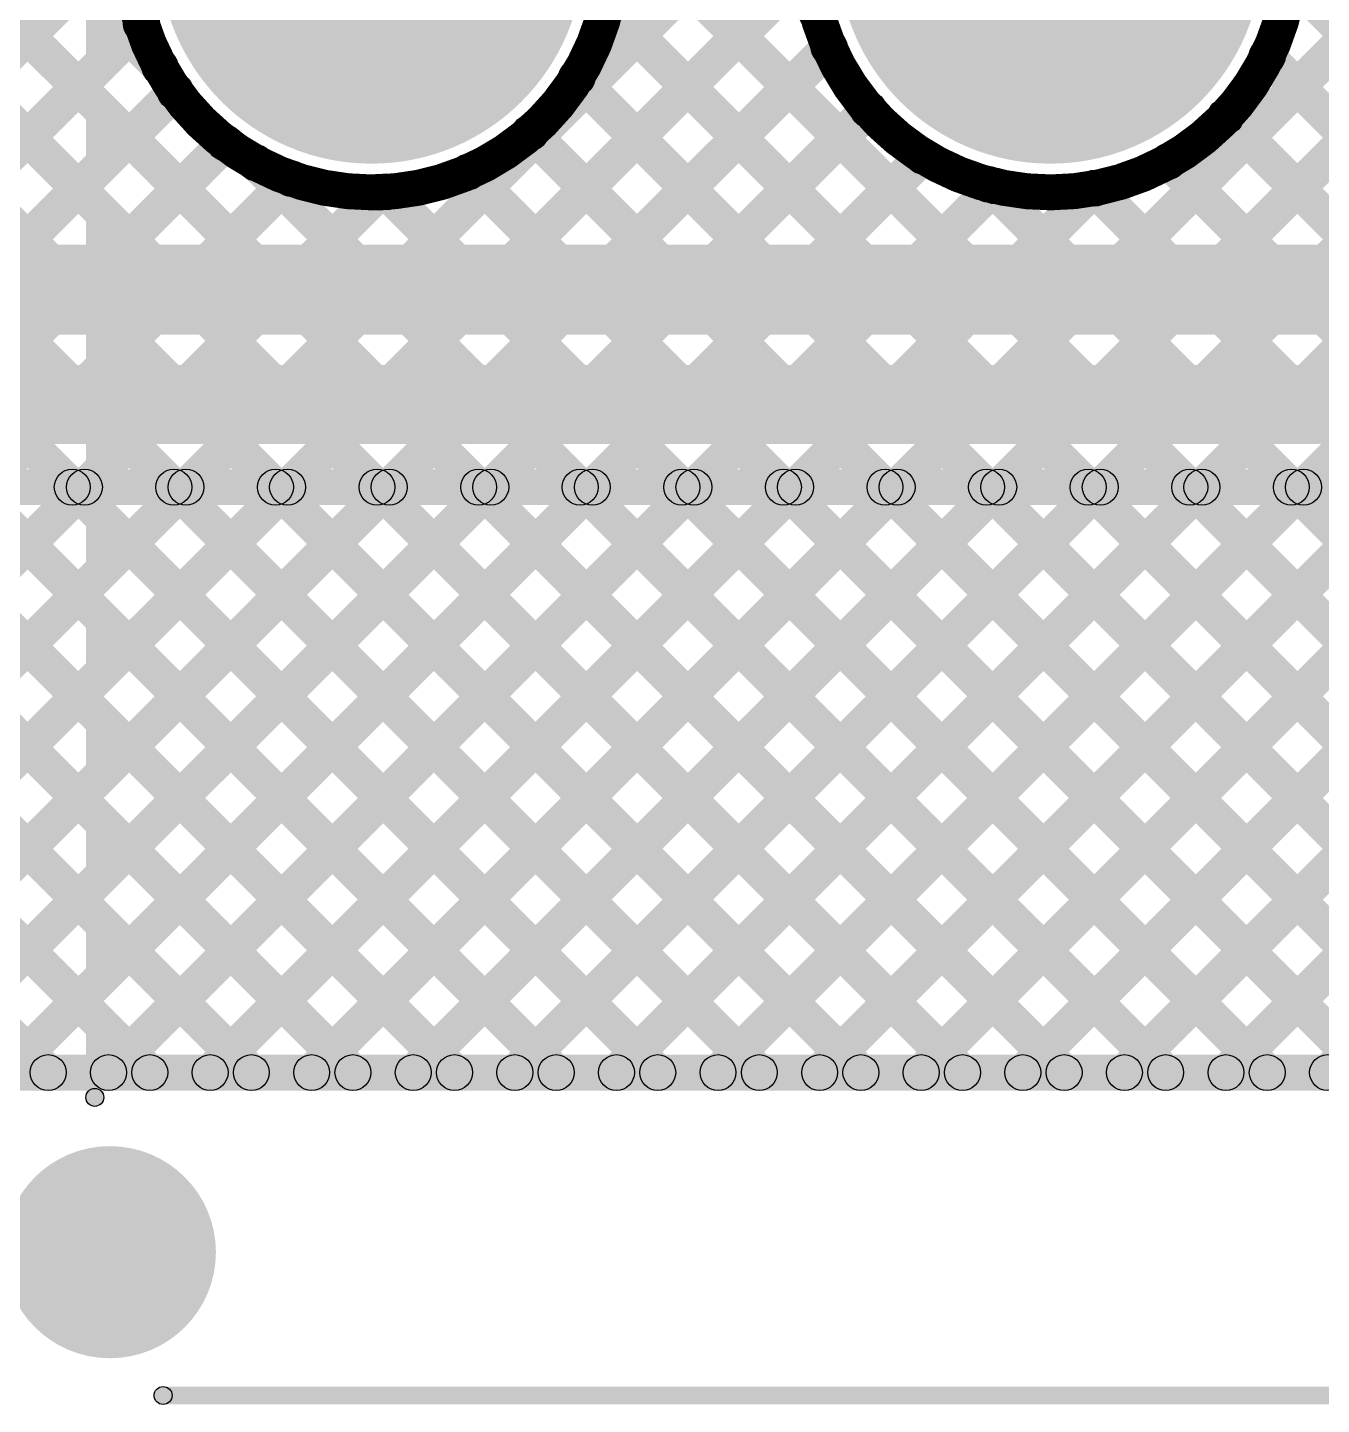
# Model space of a CAD drawing. Header units: millimetres. Extents: x -0.08 to 3.07, y -0.08 to 2.73.
# Drawn here: x 1.0221 to 1.3824, y 0.0916 to 0.475 of the extents above; entities that cross this region are included whole.
import ezdxf

# ---------------------------------------------------------------- set-up
doc = ezdxf.new("R2010")
doc.units = ezdxf.units.MM
doc.header["$MEASUREMENT"] = 0
for name, color, linetype in [('BottomLayer', 5, 'Continuous'), ('BottomSolder', 6, 'Continuous'), ('PadHoleLayer', 156, 'Continuous'), ('TopLayer', 1, 'Continuous'), ('TopOverlay', 2, 'Continuous'), ('TopSolder', 216, 'Continuous')]:
    doc.layers.add(name, color=color, linetype=linetype)

# ---------------------------------------------------------------- blocks, each defined once
blk = doc.blocks.new('SS_12D11L5_74')
at = {"layer": 'BottomLayer'}
h = blk.add_hatch(color=5, dxfattribs=at)
edge = h.paths.add_edge_path()
edge.add_arc((0, -0.1811), 0.05512, 0, 360)
h = blk.add_hatch(color=5, dxfattribs=at)
edge = h.paths.add_edge_path()
edge.add_arc((0.18898, -0.1811), 0.05512, 0, 360)
at = {"layer": 'BottomSolder'}
h = blk.add_hatch(color=6, dxfattribs=at)
edge = h.paths.add_edge_path()
edge.add_arc((0.26181, 0.1811), 0.004, 0, 360)
h = blk.add_hatch(color=6, dxfattribs=at)
edge = h.paths.add_edge_path()
edge.add_arc((0, -0.1811), 0.05912, 0, 360)
h = blk.add_hatch(color=6, dxfattribs=at)
edge = h.paths.add_edge_path()
edge.add_arc((0.18898, -0.1811), 0.05912, 0, 360)
at = {"layer": 'PadHoleLayer'}
h = blk.add_hatch(color=156, dxfattribs=at)
edge = h.paths.add_edge_path()
edge.add_arc((0.26181, 0.1811), 0.02953, 0, 360)
h = blk.add_hatch(color=156, dxfattribs=at)
edge = h.paths.add_edge_path()
edge.add_arc((0, -0.1811), 0.0315, 0, 360)
h = blk.add_hatch(color=156, dxfattribs=at)
edge = h.paths.add_edge_path()
edge.add_arc((0.18898, -0.1811), 0.0315, 0, 360)
at = {"layer": 'TopLayer'}
h = blk.add_hatch(color=1, dxfattribs=at)
edge = h.paths.add_edge_path()
edge.add_arc((0, -0.1811), 0.05512, 0, 360)
h = blk.add_hatch(color=1, dxfattribs=at)
edge = h.paths.add_edge_path()
edge.add_arc((0.18898, -0.1811), 0.05512, 0, 360)
at = {"layer": 'TopOverlay'}
for points in [[(0.247, 0.2235), (0.247, 0.2185), (-0.247, 0.2185), (-0.247, 0.2235)], [(0.2635, 0.138), (0.2685, 0.138), (0.2685, -0.214), (0.2635, -0.214)]]:
    blk.add_hatch(color=2, dxfattribs=at).paths.add_polyline_path(points)
h = blk.add_hatch(color=2, dxfattribs=at)
edge = h.paths.add_edge_path()
edge.add_arc((0.247, 0.221), 0.0025, 0, 360)
h = blk.add_hatch(color=2, dxfattribs=at)
edge = h.paths.add_edge_path()
edge.add_arc((0.266, 0.138), 0.0025, 0, 360)
at = {"layer": 'TopSolder'}
h = blk.add_hatch(color=216, dxfattribs=at)
edge = h.paths.add_edge_path()
edge.add_arc((0.26181, 0.1811), 0.004, 0, 360)
h = blk.add_hatch(color=216, dxfattribs=at)
edge = h.paths.add_edge_path()
edge.add_arc((0, -0.1811), 0.05912, 0, 360)
h = blk.add_hatch(color=216, dxfattribs=at)
edge = h.paths.add_edge_path()
edge.add_arc((0.18898, -0.1811), 0.05912, 0, 360)
at = {"layer": 'TopOverlay'}
for centre in [(0.247, 0.221), (0.266, 0.138)]:
    blk.add_circle(centre, 0.0025, dxfattribs=at)

msp = doc.modelspace()

# ---------------------------------------------------------------- hatches: boundary and pattern name
at = {"layer": 'BottomLayer'}
for points in [[(0.973, 0.3895), (0.973, 0.4145), (2.14587, 0.4145), (2.14587, 0.3895)], [(0.973, 0.359), (0.973, 0.381), (2.157, 0.381), (2.157, 0.359)], [(0.92746, 0.36217), (0.93454, 0.36924), (1.11624, 0.18754), (1.10917, 0.18046)], [(0.87848, 0.18046), (0.8714, 0.18754), (1.0344, 0.35054), (1.04148, 0.34346)], [(0.90676, 0.18046), (0.89969, 0.18754), (1.06269, 0.35054), (1.06976, 0.34346)], [(0.93504, 0.18046), (0.92797, 0.18754), (1.09097, 0.35054), (1.09804, 0.34346)], [(0.96333, 0.18046), (0.95626, 0.18754), (1.11926, 0.35054), (1.12633, 0.34346)], [(0.97469, 0.34323), (0.98176, 0.3503), (1.14453, 0.18754), (1.13746, 0.18046)], [(0.97916, 0.342), (0.97916, 0.352), (2.157, 0.352), (2.157, 0.342)], [(0.99161, 0.18046), (0.98454, 0.18754), (1.14754, 0.35054), (1.15461, 0.34346)], [(1.00274, 0.34346), (1.00981, 0.35054), (1.17281, 0.18754), (1.16574, 0.18046)], [(1.0199, 0.18046), (1.01283, 0.18754), (1.17583, 0.35054), (1.1829, 0.34346)], [(1.03103, 0.34346), (1.0381, 0.35054), (1.2011, 0.18754), (1.19403, 0.18046)], [(1.04818, 0.18046), (1.04111, 0.18754), (1.20411, 0.35054), (1.21118, 0.34346)], [(1.05931, 0.34346), (1.06638, 0.35054), (1.22938, 0.18754), (1.22231, 0.18046)], [(1.07647, 0.18046), (1.06939, 0.18754), (1.23239, 0.35054), (1.23947, 0.34346)], [(1.08759, 0.34346), (1.09467, 0.35054), (1.25767, 0.18754), (1.25059, 0.18046)], [(1.10475, 0.18046), (1.09768, 0.18754), (1.26068, 0.35054), (1.26775, 0.34346)], [(1.11588, 0.34346), (1.12295, 0.35054), (1.28595, 0.18754), (1.27888, 0.18046)], [(1.13303, 0.18046), (1.12596, 0.18754), (1.28896, 0.35054), (1.29603, 0.34346)], [(1.14416, 0.34346), (1.15123, 0.35054), (1.31423, 0.18754), (1.30716, 0.18046)], [(1.16132, 0.18046), (1.15425, 0.18754), (1.31725, 0.35054), (1.32432, 0.34346)], [(1.17245, 0.34346), (1.17952, 0.35054), (1.34252, 0.18754), (1.33545, 0.18046)], [(1.1896, 0.18046), (1.18253, 0.18754), (1.34553, 0.35054), (1.3526, 0.34346)], [(1.20073, 0.34346), (1.2078, 0.35054), (1.3708, 0.18754), (1.36373, 0.18046)], [(1.21789, 0.18046), (1.21082, 0.18754), (1.37382, 0.35054), (1.38089, 0.34346)], [(1.22902, 0.34346), (1.23609, 0.35054), (1.39909, 0.18754), (1.39202, 0.18046)], [(1.24617, 0.18046), (1.2391, 0.18754), (1.4021, 0.35054), (1.40917, 0.34346)], [(1.2573, 0.34346), (1.26437, 0.35054), (1.42737, 0.18754), (1.4203, 0.18046)], [(1.27446, 0.18046), (1.26738, 0.18754), (1.43038, 0.35054), (1.43746, 0.34346)], [(1.28558, 0.34346), (1.29266, 0.35054), (1.45566, 0.18754), (1.44858, 0.18046)], [(1.30274, 0.18046), (1.29567, 0.18754), (1.45867, 0.35054), (1.46574, 0.34346)], [(1.31387, 0.34346), (1.32094, 0.35054), (1.48394, 0.18754), (1.47687, 0.18046)], [(1.33102, 0.18046), (1.32395, 0.18754), (1.48695, 0.35054), (1.49402, 0.34346)], [(1.34215, 0.34346), (1.34922, 0.35054), (1.51222, 0.18754), (1.50515, 0.18046)], [(1.35931, 0.18046), (1.35224, 0.18754), (1.51524, 0.35054), (1.52231, 0.34346)], [(1.37044, 0.34346), (1.37751, 0.35054), (1.54051, 0.18754), (1.53344, 0.18046)], [(1.38759, 0.18046), (1.38052, 0.18754), (1.54352, 0.35054), (1.55059, 0.34346)], [(0.92746, 0.33389), (0.93454, 0.34096), (1.08796, 0.18754), (1.08089, 0.18046)], [(0.92259, 0.31048), (0.92966, 0.31755), (1.05968, 0.18754), (1.0526, 0.18046)], [(0.90712, 0.29766), (0.91419, 0.30473), (1.03139, 0.18754), (1.02432, 0.18046)], [(0.81199, 0.179), (0.81199, 0.189), (1.73566, 0.189), (1.73566, 0.179)]]:
    msp.add_hatch(color=5, dxfattribs=at).paths.add_polyline_path(points)
h = msp.add_hatch(color=5, dxfattribs=at)
edge = h.paths.add_edge_path()
edge.add_arc((1.03456, 0.347), 0.005, 0, 360)
h = msp.add_hatch(color=5, dxfattribs=at)
edge = h.paths.add_edge_path()
edge.add_arc((1.03794, 0.347), 0.005, 0, 360)
h = msp.add_hatch(color=5, dxfattribs=at)
edge = h.paths.add_edge_path()
edge.add_arc((1.06285, 0.347), 0.005, 0, 360)
h = msp.add_hatch(color=5, dxfattribs=at)
edge = h.paths.add_edge_path()
edge.add_arc((1.06622, 0.347), 0.005, 0, 360)
h = msp.add_hatch(color=5, dxfattribs=at)
edge = h.paths.add_edge_path()
edge.add_arc((1.09113, 0.347), 0.005, 0, 360)
h = msp.add_hatch(color=5, dxfattribs=at)
edge = h.paths.add_edge_path()
edge.add_arc((1.09451, 0.347), 0.005, 0, 360)
h = msp.add_hatch(color=5, dxfattribs=at)
edge = h.paths.add_edge_path()
edge.add_arc((1.11941, 0.347), 0.005, 0, 360)
h = msp.add_hatch(color=5, dxfattribs=at)
edge = h.paths.add_edge_path()
edge.add_arc((1.12279, 0.347), 0.005, 0, 360)
h = msp.add_hatch(color=5, dxfattribs=at)
edge = h.paths.add_edge_path()
edge.add_arc((1.1477, 0.347), 0.005, 0, 360)
h = msp.add_hatch(color=5, dxfattribs=at)
edge = h.paths.add_edge_path()
edge.add_arc((1.15108, 0.347), 0.005, 0, 360)
h = msp.add_hatch(color=5, dxfattribs=at)
edge = h.paths.add_edge_path()
edge.add_arc((1.17598, 0.347), 0.005, 0, 360)
h = msp.add_hatch(color=5, dxfattribs=at)
edge = h.paths.add_edge_path()
edge.add_arc((1.17936, 0.347), 0.005, 0, 360)
h = msp.add_hatch(color=5, dxfattribs=at)
edge = h.paths.add_edge_path()
edge.add_arc((1.20427, 0.347), 0.005, 0, 360)
h = msp.add_hatch(color=5, dxfattribs=at)
edge = h.paths.add_edge_path()
edge.add_arc((1.20765, 0.347), 0.005, 0, 360)
h = msp.add_hatch(color=5, dxfattribs=at)
edge = h.paths.add_edge_path()
edge.add_arc((1.23255, 0.347), 0.005, 0, 360)
h = msp.add_hatch(color=5, dxfattribs=at)
edge = h.paths.add_edge_path()
edge.add_arc((1.23593, 0.347), 0.005, 0, 360)
h = msp.add_hatch(color=5, dxfattribs=at)
edge = h.paths.add_edge_path()
edge.add_arc((1.26084, 0.347), 0.005, 0, 360)
h = msp.add_hatch(color=5, dxfattribs=at)
edge = h.paths.add_edge_path()
edge.add_arc((1.26421, 0.347), 0.005, 0, 360)
h = msp.add_hatch(color=5, dxfattribs=at)
edge = h.paths.add_edge_path()
edge.add_arc((1.28912, 0.347), 0.005, 0, 360)
h = msp.add_hatch(color=5, dxfattribs=at)
edge = h.paths.add_edge_path()
edge.add_arc((1.2925, 0.347), 0.005, 0, 360)
h = msp.add_hatch(color=5, dxfattribs=at)
edge = h.paths.add_edge_path()
edge.add_arc((1.3174, 0.347), 0.005, 0, 360)
h = msp.add_hatch(color=5, dxfattribs=at)
edge = h.paths.add_edge_path()
edge.add_arc((1.32078, 0.347), 0.005, 0, 360)
h = msp.add_hatch(color=5, dxfattribs=at)
edge = h.paths.add_edge_path()
edge.add_arc((1.34569, 0.347), 0.005, 0, 360)
h = msp.add_hatch(color=5, dxfattribs=at)
edge = h.paths.add_edge_path()
edge.add_arc((1.34907, 0.347), 0.005, 0, 360)
h = msp.add_hatch(color=5, dxfattribs=at)
edge = h.paths.add_edge_path()
edge.add_arc((1.37397, 0.347), 0.005, 0, 360)
h = msp.add_hatch(color=5, dxfattribs=at)
edge = h.paths.add_edge_path()
edge.add_arc((1.37735, 0.347), 0.005, 0, 360)
h = msp.add_hatch(color=5, dxfattribs=at)
edge = h.paths.add_edge_path()
edge.add_arc((1.02786, 0.184), 0.005, 0, 360)
h = msp.add_hatch(color=5, dxfattribs=at)
edge = h.paths.add_edge_path()
edge.add_arc((1.04465, 0.184), 0.005, 0, 360)
h = msp.add_hatch(color=5, dxfattribs=at)
edge = h.paths.add_edge_path()
edge.add_arc((1.05614, 0.184), 0.005, 0, 360)
h = msp.add_hatch(color=5, dxfattribs=at)
edge = h.paths.add_edge_path()
edge.add_arc((1.07293, 0.184), 0.005, 0, 360)
h = msp.add_hatch(color=5, dxfattribs=at)
edge = h.paths.add_edge_path()
edge.add_arc((1.08442, 0.184), 0.005, 0, 360)
h = msp.add_hatch(color=5, dxfattribs=at)
edge = h.paths.add_edge_path()
edge.add_arc((1.10121, 0.184), 0.005, 0, 360)
h = msp.add_hatch(color=5, dxfattribs=at)
edge = h.paths.add_edge_path()
edge.add_arc((1.11271, 0.184), 0.005, 0, 360)
h = msp.add_hatch(color=5, dxfattribs=at)
edge = h.paths.add_edge_path()
edge.add_arc((1.1295, 0.184), 0.005, 0, 360)
h = msp.add_hatch(color=5, dxfattribs=at)
edge = h.paths.add_edge_path()
edge.add_arc((1.14099, 0.184), 0.005, 0, 360)
h = msp.add_hatch(color=5, dxfattribs=at)
edge = h.paths.add_edge_path()
edge.add_arc((1.15778, 0.184), 0.005, 0, 360)
h = msp.add_hatch(color=5, dxfattribs=at)
edge = h.paths.add_edge_path()
edge.add_arc((1.16928, 0.184), 0.005, 0, 360)
h = msp.add_hatch(color=5, dxfattribs=at)
edge = h.paths.add_edge_path()
edge.add_arc((1.18607, 0.184), 0.005, 0, 360)
h = msp.add_hatch(color=5, dxfattribs=at)
edge = h.paths.add_edge_path()
edge.add_arc((1.19756, 0.184), 0.005, 0, 360)
h = msp.add_hatch(color=5, dxfattribs=at)
edge = h.paths.add_edge_path()
edge.add_arc((1.21435, 0.184), 0.005, 0, 360)
h = msp.add_hatch(color=5, dxfattribs=at)
edge = h.paths.add_edge_path()
edge.add_arc((1.22585, 0.184), 0.005, 0, 360)
h = msp.add_hatch(color=5, dxfattribs=at)
edge = h.paths.add_edge_path()
edge.add_arc((1.24264, 0.184), 0.005, 0, 360)
h = msp.add_hatch(color=5, dxfattribs=at)
edge = h.paths.add_edge_path()
edge.add_arc((1.25413, 0.184), 0.005, 0, 360)
h = msp.add_hatch(color=5, dxfattribs=at)
edge = h.paths.add_edge_path()
edge.add_arc((1.27092, 0.184), 0.005, 0, 360)
h = msp.add_hatch(color=5, dxfattribs=at)
edge = h.paths.add_edge_path()
edge.add_arc((1.28241, 0.184), 0.005, 0, 360)
h = msp.add_hatch(color=5, dxfattribs=at)
edge = h.paths.add_edge_path()
edge.add_arc((1.2992, 0.184), 0.005, 0, 360)
h = msp.add_hatch(color=5, dxfattribs=at)
edge = h.paths.add_edge_path()
edge.add_arc((1.3107, 0.184), 0.005, 0, 360)
h = msp.add_hatch(color=5, dxfattribs=at)
edge = h.paths.add_edge_path()
edge.add_arc((1.32749, 0.184), 0.005, 0, 360)
h = msp.add_hatch(color=5, dxfattribs=at)
edge = h.paths.add_edge_path()
edge.add_arc((1.33898, 0.184), 0.005, 0, 360)
h = msp.add_hatch(color=5, dxfattribs=at)
edge = h.paths.add_edge_path()
edge.add_arc((1.35577, 0.184), 0.005, 0, 360)
h = msp.add_hatch(color=5, dxfattribs=at)
edge = h.paths.add_edge_path()
edge.add_arc((1.36727, 0.184), 0.005, 0, 360)
h = msp.add_hatch(color=5, dxfattribs=at)
edge = h.paths.add_edge_path()
edge.add_arc((1.38406, 0.184), 0.005, 0, 360)
at = {"layer": 'TopLayer'}
for points in [[(0.93546, 0.58045), (0.94254, 0.58752), (1.0625, 0.46755), (1.05543, 0.46048)], [(0.93546, 0.55216), (0.94254, 0.55923), (1.31423, 0.18754), (1.30716, 0.18046)], [(0.90676, 0.18046), (0.89969, 0.18754), (1.24481, 0.53266), (1.25188, 0.52559)], [(0.93546, 0.52388), (0.94254, 0.53095), (1.28595, 0.18754), (1.27888, 0.18046)], [(1.10475, 0.18046), (1.09768, 0.18754), (1.42752, 0.51738), (1.43459, 0.5103)], [(1.18023, 0.50539), (1.1873, 0.51246), (1.51222, 0.18754), (1.50515, 0.18046)], [(0.99254, 0.43595), (0.98547, 0.44302), (1.04741, 0.50496), (1.05448, 0.49789)], [(0.93504, 0.18046), (0.92797, 0.18754), (1.2363, 0.49586), (1.24337, 0.48879)], [(1.37002, 0.48531), (1.37709, 0.49238), (1.68193, 0.18754), (1.67486, 0.18046)], [(1.13303, 0.18046), (1.12596, 0.18754), (1.42623, 0.4878), (1.4333, 0.48073)], [(1.17973, 0.4776), (1.1868, 0.48467), (1.48394, 0.18754), (1.47687, 0.18046)], [(0.99692, 0.41205), (0.98985, 0.41912), (1.05031, 0.47958), (1.05738, 0.47251)], [(0.96333, 0.18046), (0.95626, 0.18754), (1.24174, 0.47301), (1.24881, 0.46594)], [(1.36368, 0.46336), (1.37075, 0.47043), (1.65365, 0.18754), (1.64657, 0.18046)], [(1.16132, 0.18046), (1.15425, 0.18754), (1.4337, 0.46698), (1.44077, 0.45991)], [(1.17151, 0.45753), (1.17859, 0.46461), (1.45566, 0.18754), (1.44858, 0.18046)], [(1.30274, 0.18046), (1.29567, 0.18754), (1.57467, 0.46654), (1.58174, 0.45946)], [(1.33102, 0.18046), (1.32395, 0.18754), (1.60295, 0.46654), (1.61002, 0.45946)], [(1.35931, 0.18046), (1.35224, 0.18754), (1.63124, 0.46654), (1.63831, 0.45946)], [(1.38759, 0.18046), (1.38052, 0.18754), (1.65952, 0.46654), (1.66659, 0.45946)], [(0.99485, 0.38169), (0.98777, 0.38876), (1.05972, 0.46071), (1.0668, 0.45364)], [(0.99161, 0.18046), (0.98454, 0.18754), (1.25268, 0.45567), (1.25975, 0.4486)], [(1.35213, 0.44662), (1.3592, 0.45369), (1.62536, 0.18754), (1.61829, 0.18046)], [(0.98785, 0.44321), (0.99492, 0.45028), (1.25767, 0.18754), (1.25059, 0.18046)], [(1.15857, 0.4422), (1.16564, 0.44927), (1.42737, 0.18754), (1.4203, 0.18046)], [(1.1896, 0.18046), (1.18253, 0.18754), (1.44606, 0.45107), (1.45314, 0.444)], [(0.99834, 0.3569), (0.99127, 0.36397), (1.07365, 0.44635), (1.08072, 0.43928)], [(1.0199, 0.18046), (1.01283, 0.18754), (1.26797, 0.44268), (1.27504, 0.43561)], [(1.33627, 0.4342), (1.34334, 0.44127), (1.59708, 0.18754), (1.59001, 0.18046)], [(1.08214, 0.43377), (1.08921, 0.44084), (1.34252, 0.18754), (1.33545, 0.18046)], [(1.14128, 0.4312), (1.14835, 0.43827), (1.39909, 0.18754), (1.39202, 0.18046)], [(1.21789, 0.18046), (1.21082, 0.18754), (1.46275, 0.43947), (1.46982, 0.4324)], [(1.27446, 0.18046), (1.26738, 0.18754), (1.51732, 0.43747), (1.52439, 0.4304)], [(0.85019, 0.18046), (0.84312, 0.18754), (1.09202, 0.43644), (1.09909, 0.42937)], [(1.04818, 0.18046), (1.04111, 0.18754), (1.28797, 0.4344), (1.29504, 0.42733)], [(1.07647, 0.18046), (1.06939, 0.18754), (1.31562, 0.43376), (1.32269, 0.42669)], [(1.28611, 0.42779), (1.29318, 0.43486), (1.54051, 0.18754), (1.53344, 0.18046)], [(1.31551, 0.42667), (1.32259, 0.43374), (1.56879, 0.18754), (1.56172, 0.18046)], [(0.87848, 0.18046), (0.8714, 0.18754), (1.11653, 0.43266), (1.1236, 0.42559)], [(0.97746, 0.42531), (0.98453, 0.43239), (1.22938, 0.18754), (1.22231, 0.18046)], [(1.11851, 0.42568), (1.12559, 0.43275), (1.3708, 0.18754), (1.36373, 0.18046)], [(1.24617, 0.18046), (1.2391, 0.18754), (1.48463, 0.43306), (1.4917, 0.42599)], [(0.98976, 0.38473), (0.99683, 0.39181), (1.2011, 0.18754), (1.19403, 0.18046)], [(0.99064, 0.35557), (0.99771, 0.36264), (1.17281, 0.18754), (1.16574, 0.18046)], [(0.94617, 0.34346), (0.95324, 0.35054), (1.11624, 0.18754), (1.10917, 0.18046)], [(0.97469, 0.34323), (0.98176, 0.3503), (1.14453, 0.18754), (1.13746, 0.18046)], [(0.92663, 0.33472), (0.9337, 0.34179), (1.08796, 0.18754), (1.08089, 0.18046)], [(0.92259, 0.31048), (0.92966, 0.31755), (1.05968, 0.18754), (1.0526, 0.18046)], [(0.90712, 0.29766), (0.91419, 0.30473), (1.03139, 0.18754), (1.02432, 0.18046)], [(0.81199, 0.179), (0.81199, 0.189), (1.73566, 0.189), (1.73566, 0.179)]]:
    msp.add_hatch(color=1, dxfattribs=at).paths.add_polyline_path(points)
h = msp.add_hatch(color=1, dxfattribs=at)
edge = h.paths.add_edge_path()
edge.add_arc((1.24196, 0.47901), 0.005, 0, 360)
h = msp.add_hatch(color=1, dxfattribs=at)
edge = h.paths.add_edge_path()
edge.add_arc((1.05384, 0.47604), 0.005, 0, 360)
h = msp.add_hatch(color=1, dxfattribs=at)
edge = h.paths.add_edge_path()
edge.add_arc((1.24527, 0.46948), 0.005, 0, 360)
h = msp.add_hatch(color=1, dxfattribs=at)
edge = h.paths.add_edge_path()
edge.add_arc((1.36722, 0.46689), 0.005, 0, 360)
h = msp.add_hatch(color=1, dxfattribs=at)
edge = h.paths.add_edge_path()
edge.add_arc((1.05897, 0.46402), 0.005, 0, 360)
h = msp.add_hatch(color=1, dxfattribs=at)
edge = h.paths.add_edge_path()
edge.add_arc((1.17505, 0.46107), 0.005, 0, 360)
h = msp.add_hatch(color=1, dxfattribs=at)
edge = h.paths.add_edge_path()
edge.add_arc((1.06326, 0.45717), 0.005, 0, 360)
h = msp.add_hatch(color=1, dxfattribs=at)
edge = h.paths.add_edge_path()
edge.add_arc((1.25621, 0.45214), 0.005, 0, 360)
h = msp.add_hatch(color=1, dxfattribs=at)
edge = h.paths.add_edge_path()
edge.add_arc((1.35567, 0.45016), 0.005, 0, 360)
h = msp.add_hatch(color=1, dxfattribs=at)
edge = h.paths.add_edge_path()
edge.add_arc((1.1621, 0.44573), 0.005, 0, 360)
h = msp.add_hatch(color=1, dxfattribs=at)
edge = h.paths.add_edge_path()
edge.add_arc((1.07719, 0.44282), 0.005, 0, 360)
h = msp.add_hatch(color=1, dxfattribs=at)
edge = h.paths.add_edge_path()
edge.add_arc((1.08567, 0.43731), 0.005, 0, 360)
h = msp.add_hatch(color=1, dxfattribs=at)
edge = h.paths.add_edge_path()
edge.add_arc((1.2715, 0.43914), 0.005, 0, 360)
h = msp.add_hatch(color=1, dxfattribs=at)
edge = h.paths.add_edge_path()
edge.add_arc((1.3398, 0.43774), 0.005, 0, 360)
h = msp.add_hatch(color=1, dxfattribs=at)
edge = h.paths.add_edge_path()
edge.add_arc((1.09556, 0.4329), 0.005, 0, 360)
h = msp.add_hatch(color=1, dxfattribs=at)
edge = h.paths.add_edge_path()
edge.add_arc((1.14481, 0.43474), 0.005, 0, 360)
h = msp.add_hatch(color=1, dxfattribs=at)
edge = h.paths.add_edge_path()
edge.add_arc((1.12006, 0.42912), 0.005, 0, 360)
h = msp.add_hatch(color=1, dxfattribs=at)
edge = h.paths.add_edge_path()
edge.add_arc((1.12205, 0.42922), 0.005, 0, 360)
h = msp.add_hatch(color=1, dxfattribs=at)
edge = h.paths.add_edge_path()
edge.add_arc((1.28965, 0.43133), 0.005, 0, 360)
h = msp.add_hatch(color=1, dxfattribs=at)
edge = h.paths.add_edge_path()
edge.add_arc((1.29151, 0.43086), 0.005, 0, 360)
h = msp.add_hatch(color=1, dxfattribs=at)
edge = h.paths.add_edge_path()
edge.add_arc((1.31905, 0.43021), 0.005, 0, 360)
h = msp.add_hatch(color=1, dxfattribs=at)
edge = h.paths.add_edge_path()
edge.add_arc((1.31916, 0.43023), 0.005, 0, 360)
h = msp.add_hatch(color=1, dxfattribs=at)
edge = h.paths.add_edge_path()
edge.add_arc((1.02786, 0.184), 0.005, 0, 360)
h = msp.add_hatch(color=1, dxfattribs=at)
edge = h.paths.add_edge_path()
edge.add_arc((1.04465, 0.184), 0.005, 0, 360)
h = msp.add_hatch(color=1, dxfattribs=at)
edge = h.paths.add_edge_path()
edge.add_arc((1.05614, 0.184), 0.005, 0, 360)
h = msp.add_hatch(color=1, dxfattribs=at)
edge = h.paths.add_edge_path()
edge.add_arc((1.07293, 0.184), 0.005, 0, 360)
h = msp.add_hatch(color=1, dxfattribs=at)
edge = h.paths.add_edge_path()
edge.add_arc((1.08442, 0.184), 0.005, 0, 360)
h = msp.add_hatch(color=1, dxfattribs=at)
edge = h.paths.add_edge_path()
edge.add_arc((1.10121, 0.184), 0.005, 0, 360)
h = msp.add_hatch(color=1, dxfattribs=at)
edge = h.paths.add_edge_path()
edge.add_arc((1.11271, 0.184), 0.005, 0, 360)
h = msp.add_hatch(color=1, dxfattribs=at)
edge = h.paths.add_edge_path()
edge.add_arc((1.1295, 0.184), 0.005, 0, 360)
h = msp.add_hatch(color=1, dxfattribs=at)
edge = h.paths.add_edge_path()
edge.add_arc((1.14099, 0.184), 0.005, 0, 360)
h = msp.add_hatch(color=1, dxfattribs=at)
edge = h.paths.add_edge_path()
edge.add_arc((1.15778, 0.184), 0.005, 0, 360)
h = msp.add_hatch(color=1, dxfattribs=at)
edge = h.paths.add_edge_path()
edge.add_arc((1.16928, 0.184), 0.005, 0, 360)
h = msp.add_hatch(color=1, dxfattribs=at)
edge = h.paths.add_edge_path()
edge.add_arc((1.18607, 0.184), 0.005, 0, 360)
h = msp.add_hatch(color=1, dxfattribs=at)
edge = h.paths.add_edge_path()
edge.add_arc((1.19756, 0.184), 0.005, 0, 360)
h = msp.add_hatch(color=1, dxfattribs=at)
edge = h.paths.add_edge_path()
edge.add_arc((1.21435, 0.184), 0.005, 0, 360)
h = msp.add_hatch(color=1, dxfattribs=at)
edge = h.paths.add_edge_path()
edge.add_arc((1.22585, 0.184), 0.005, 0, 360)
h = msp.add_hatch(color=1, dxfattribs=at)
edge = h.paths.add_edge_path()
edge.add_arc((1.24264, 0.184), 0.005, 0, 360)
h = msp.add_hatch(color=1, dxfattribs=at)
edge = h.paths.add_edge_path()
edge.add_arc((1.25413, 0.184), 0.005, 0, 360)
h = msp.add_hatch(color=1, dxfattribs=at)
edge = h.paths.add_edge_path()
edge.add_arc((1.27092, 0.184), 0.005, 0, 360)
h = msp.add_hatch(color=1, dxfattribs=at)
edge = h.paths.add_edge_path()
edge.add_arc((1.28241, 0.184), 0.005, 0, 360)
h = msp.add_hatch(color=1, dxfattribs=at)
edge = h.paths.add_edge_path()
edge.add_arc((1.2992, 0.184), 0.005, 0, 360)
h = msp.add_hatch(color=1, dxfattribs=at)
edge = h.paths.add_edge_path()
edge.add_arc((1.3107, 0.184), 0.005, 0, 360)
h = msp.add_hatch(color=1, dxfattribs=at)
edge = h.paths.add_edge_path()
edge.add_arc((1.32749, 0.184), 0.005, 0, 360)
h = msp.add_hatch(color=1, dxfattribs=at)
edge = h.paths.add_edge_path()
edge.add_arc((1.33898, 0.184), 0.005, 0, 360)
h = msp.add_hatch(color=1, dxfattribs=at)
edge = h.paths.add_edge_path()
edge.add_arc((1.35577, 0.184), 0.005, 0, 360)
h = msp.add_hatch(color=1, dxfattribs=at)
edge = h.paths.add_edge_path()
edge.add_arc((1.36727, 0.184), 0.005, 0, 360)
h = msp.add_hatch(color=1, dxfattribs=at)
edge = h.paths.add_edge_path()
edge.add_arc((1.38406, 0.184), 0.005, 0, 360)

# ---------------------------------------------------------------- linework, layer by layer
at = {"layer": 'BottomLayer'}
for centre in [(1.03456, 0.347), (1.03794, 0.347), (1.06285, 0.347), (1.06622, 0.347), (1.09113, 0.347), (1.09451, 0.347), (1.11941, 0.347), (1.12279, 0.347), (1.1477, 0.347), (1.15108, 0.347), (1.17598, 0.347), (1.17936, 0.347), (1.20427, 0.347), (1.20765, 0.347), (1.23255, 0.347), (1.23593, 0.347), (1.26084, 0.347), (1.26421, 0.347), (1.28912, 0.347), (1.2925, 0.347), (1.3174, 0.347), (1.32078, 0.347), (1.34569, 0.347), (1.34907, 0.347), (1.37397, 0.347), (1.37735, 0.347), (1.02786, 0.184), (1.04465, 0.184), (1.05614, 0.184), (1.07293, 0.184), (1.08442, 0.184), (1.10121, 0.184), (1.11271, 0.184), (1.1295, 0.184), (1.14099, 0.184), (1.15778, 0.184), (1.16928, 0.184), (1.18607, 0.184), (1.19756, 0.184), (1.21435, 0.184), (1.22585, 0.184), (1.24264, 0.184), (1.25413, 0.184), (1.27092, 0.184), (1.28241, 0.184), (1.2992, 0.184), (1.3107, 0.184), (1.32749, 0.184), (1.33898, 0.184), (1.35577, 0.184), (1.36727, 0.184), (1.38406, 0.184)]:
    msp.add_circle(centre, 0.005, dxfattribs=at)
at = {"layer": 'TopLayer', "const_width": 0.01}
msp.add_lwpolyline([(1.18498, 0.4962, 1), (1.05074, 0.4962, 1)], format="xyb", close=True, dxfattribs=at)
msp.add_lwpolyline([(1.37396, 0.4962, -1.758982), (1.27484, 0.5552)], format="xyb", dxfattribs=at)
at = {"layer": 'TopLayer'}
for centre in [(1.24196, 0.47901), (1.05384, 0.47604), (1.24527, 0.46948), (1.36722, 0.46689), (1.05897, 0.46402), (1.17505, 0.46107), (1.06326, 0.45717), (1.25621, 0.45214), (1.35567, 0.45016), (1.1621, 0.44573), (1.07719, 0.44282), (1.08567, 0.43731), (1.2715, 0.43914), (1.3398, 0.43774), (1.09556, 0.4329), (1.14481, 0.43474), (1.12006, 0.42912), (1.12205, 0.42922), (1.28965, 0.43133), (1.29151, 0.43086), (1.31905, 0.43021), (1.31916, 0.43023), (1.02786, 0.184), (1.04465, 0.184), (1.05614, 0.184), (1.07293, 0.184), (1.08442, 0.184), (1.10121, 0.184), (1.11271, 0.184), (1.1295, 0.184), (1.14099, 0.184), (1.15778, 0.184), (1.16928, 0.184), (1.18607, 0.184), (1.19756, 0.184), (1.21435, 0.184), (1.22585, 0.184), (1.24264, 0.184), (1.25413, 0.184), (1.27092, 0.184), (1.28241, 0.184), (1.2992, 0.184), (1.3107, 0.184), (1.32749, 0.184), (1.33898, 0.184), (1.35577, 0.184), (1.36727, 0.184), (1.38406, 0.184)]:
    msp.add_circle(centre, 0.005, dxfattribs=at)

# ---------------------------------------------------------------- block references
at = {"rotation": 180}
msp.add_blockref('SS_12D11L5_74', (1.30684, 0.3151), dxfattribs=at)

doc.saveas('drawing.dxf')
